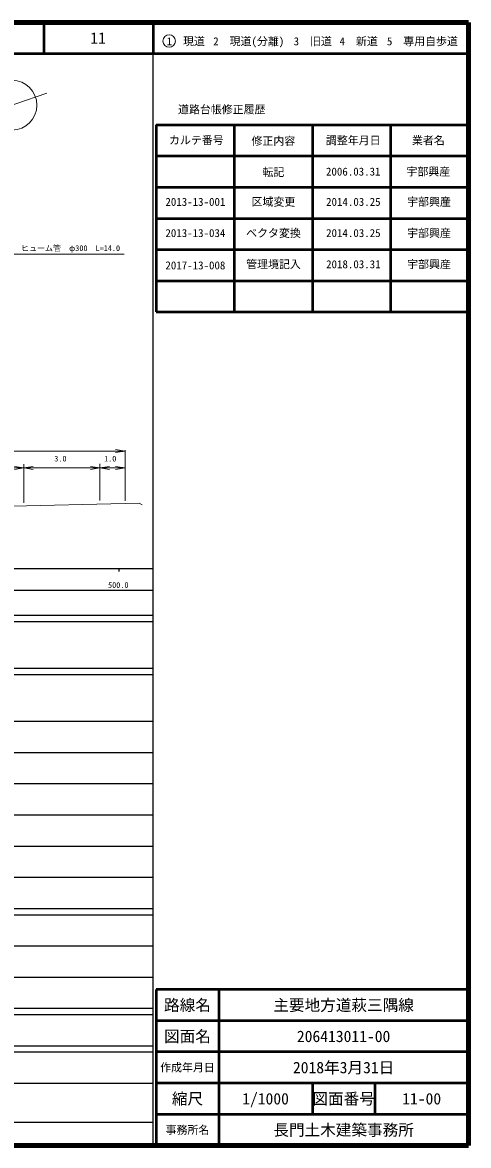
# Model space of a CAD drawing. Units: millimetres, scale not verified. Extents: x 40000 to 680000, y 20000 to 380000.
# Drawn here: x 537164 to 680000, y 20000 to 380000 of the extents above; entities that cross this region are included whole.
import ezdxf
from ezdxf.enums import TextEntityAlignment as Align

# ---------------------------------------------------------------- set-up
doc = ezdxf.new("R2010")
doc.units = ezdxf.units.MM
doc.header["$LTSCALE"] = 1000
for name, color, linetype, lineweight in [('M-TTL', 2, 'Continuous', 140), ('M-TTL-BAND', 7, 'Continuous', 25), ('M-TTL-FRAM', 2, 'Continuous', 50), ('M-TTL-LINE', 7, 'Continuous', 50), ('M-TTL-TXT', 7, 'Continuous', 13), ('M-WORK', 1, 'Continuous', 13)]:
    doc.layers.add(name, color=color, linetype=linetype, lineweight=lineweight)
doc.styles.add('ＭＳ ゴシック', font='')
doc.styles.get('ＭＳ ゴシック').set_extended_font_data('MS Gothic')

# ---------------------------------------------------------------- blocks, each defined once
blk = doc.blocks.new('open_arrow')
at = {"color": 0, "linetype": 'Continuous', "lineweight": -2}
blk.add_lwpolyline([(7.5, 1.25), (0, 0), (7.5, -1.25)], dxfattribs=at)

msp = doc.modelspace()

# ---------------------------------------------------------------- linework, layer by layer
at = {"layer": 'M-TTL'}
for p, q in [((680000, 380000), (40000, 380000)), ((680000, 20000), (680000, 380000)), ((40000, 20000), (680000, 20000))]:
    msp.add_line(p, q, dxfattribs=at)
at = {"layer": 'M-TTL-BAND'}
for p, q in [((579000, 20000), (579000, 370000)), ((40000, 205000), (579000, 205000)), ((568000, 205000), (568000, 204000)), ((68000, 198000), (579000, 198000)), ((40000, 190000), (579000, 190000)), ((40000, 188000), (579000, 188000)), ((40000, 173000), (579000, 173000)), ((40000, 171000), (579000, 171000)), ((40000, 156000), (579000, 156000)), ((46000, 146000), (579000, 146000)), ((52000, 136000), (579000, 136000)), ((46000, 126000), (579000, 126000)), ((52000, 116000), (579000, 116000)), ((46000, 106000), (579000, 106000)), ((40000, 96000), (579000, 96000)), ((40000, 94000), (579000, 94000)), ((49000, 84000), (579000, 84000)), ((40000, 74000), (579000, 74000)), ((40000, 64000), (579000, 64000)), ((40000, 62000), (579000, 62000)), ((40000, 52000), (579000, 52000)), ((40000, 50000), (579000, 50000)), ((40000, 40000), (579000, 40000)), ((68000, 27500), (579000, 27500))]:
    msp.add_line(p, q, dxfattribs=at)
at = {"layer": 'M-TTL-FRAM'}
for p, q in [((580000, 347197), (580000, 287197)), ((580000, 347197), (680000, 347197)), ((580000, 287197), (680000, 287197)), ((680000, 70000), (580000, 70000)), ((580000, 70000), (580000, 20000))]:
    msp.add_line(p, q, dxfattribs=at)
at = {"layer": 'M-TTL-LINE'}
for p, q in [((543997, 380000), (543997, 370000)), ((579000, 380000), (579000, 370000)), ((40000, 370000), (680000, 370000)), ((605000, 347197), (605000, 287197)), ((630000, 347197), (630000, 287197)), ((655000, 347197), (655000, 287197)), ((580000, 337197), (680000, 337197)), ((580000, 327197), (680000, 327197)), ((580000, 317197), (680000, 317197)), ((580000, 307197), (680000, 307197)), ((580000, 297197), (680000, 297197)), ((600000, 70000), (600000, 20000)), ((680000, 60000), (580000, 60000)), ((680000, 50000), (580000, 50000)), ((680000, 40000), (580000, 40000)), ((630000, 40000), (630000, 30000)), ((650000, 40000), (650000, 30000)), ((680000, 30000), (580000, 30000))]:
    msp.add_line(p, q, dxfattribs=at)
at = {"layer": 'M-TTL-TXT'}
msp.add_circle((584147, 374034), 2000, dxfattribs=at)
at = {"layer": 'M-WORK'}
for p, q in [((531413, 305702), (569732, 305702)), ((481290, 242611), (570001, 242611)), ((570001, 242911), (570001, 226614)), ((537599, 238443), (537599, 226024)), ((561980, 238525), (561980, 226806)), ((537599, 237207), (513568, 237207)), ((561980, 237207), (537599, 237207)), ((561980, 237207), (570001, 237207)), ((574531, 225944), (509408, 224336)), ((575520, 225346), (574531, 225944))]:
    msp.add_line(p, q, dxfattribs=at)
msp.add_lwpolyline([(544937, 357302), (515031, 347048), (518349, 346512), (520083, 350239)], dxfattribs=at)
msp.add_circle((533803, 353485), 7965, dxfattribs=at)

# ---------------------------------------------------------------- block references
at = {"layer": 'M-WORK', "xscale": 400, "yscale": 400, "rotation": 180}
for p in [(570001, 242611), (537599, 237207), (561980, 237207), (570001, 237207)]:
    msp.add_blockref('open_arrow', p, dxfattribs=at)
at = {"layer": 'M-WORK', "xscale": 400, "yscale": 400}
for p in [(537599, 237207), (561980, 237207)]:
    msp.add_blockref('open_arrow', p, dxfattribs=at)

# ---------------------------------------------------------------- texts
at = {"layer": 'M-TTL-BAND', "style": 'ＭＳ ゴシック'}
msp.add_text('500.0', height=1833, dxfattribs=at).set_placement((567844, 198195), align=Align.BOTTOM_CENTER)
at = {"layer": 'M-TTL-TXT', "style": 'ＭＳ ゴシック'}
for s, height, p in [('11', 3666, (561372, 375000)), ('1\u3000現道', 2566, (589448, 373958)), ('2\u3000現道(分離)', 2566, (609619, 373958)), ('3\u3000旧道', 2566, (630121, 373958)), ('4\u3000新道', 2566, (644824, 373958)), ('5\u3000専用自歩道', 2566, (665228, 373958)), ('道路台帳修正履歴', 2566, (600968, 352113)), ('カルテ番号', 2566, (592839, 342277)), ('修正内容', 2566, (617509, 342023)), ('調整年月日', 2566, (643089, 342197)), ('業者名', 2566, (667134, 342197)), ('転記', 2566, (617509, 332023)), ('2006.03.31', 2566, (643089, 332197)), ('宇部興産', 2566, (667134, 332197)), ('路線名', 3666, (590000, 65000)), ('主要地方道萩三隅線', 3666, (640000, 65000)), ('図面名', 3666, (590000, 55000)), ('206413011-00', 3666, (640000, 55000)), ('2018年3月31日', 3666, (640000, 45000)), ('作成年月日', 2566, (590000, 45000)), ('縮尺', 3666, (590000, 35000)), ('1/1000', 3666, (615000, 35000)), ('図面番号', 3666, (640000, 35000)), ('11-00', 3666, (665000, 35000)), ('事務所名', 2566, (590000, 25000)), ('長門土木建築事務所', 3666, (640000, 25000))]:
    msp.add_text(s, height=height, dxfattribs=at).set_placement(p, align=Align.MIDDLE_CENTER)
for s, p in [('区域変更', (617533, 320442)), ('2013-13-001', (592533, 320442)), ('2013-13-034', (592533, 310442)), ('ベクタ変換', (617533, 310442)), ('2017-13-008', (592533, 300086)), ('管理境記入', (617533, 300442))]:
    msp.add_text(s, height=2566, dxfattribs=at).set_placement(p, align=Align.BOTTOM_CENTER)
for s, p in [('宇部興産', (660346, 320442)), ('2014.03.25', (634390, 320442)), ('2014.03.25', (634390, 310442)), ('宇部興産', (660346, 310442)), ('2018.03.31', (634390, 300442)), ('宇部興産', (660346, 300442))]:
    msp.add_text(s, height=2566, dxfattribs=at).set_placement(p, align=Align.BOTTOM_LEFT)
at = {"layer": 'M-WORK', "style": 'ＭＳ ゴシック'}
for s, p in [('ヒューム管\u3000φ300\u3000L=14.0', (536677, 306184)), ('1.0', (563296, 238723))]:
    msp.add_text(s, height=1833, dxfattribs=at).set_placement(p, align=Align.BOTTOM_LEFT)
msp.add_text('3.0', height=1833, dxfattribs=at).set_placement((549296, 238723), align=Align.BOTTOM_CENTER)

doc.saveas('drawing.dxf')
